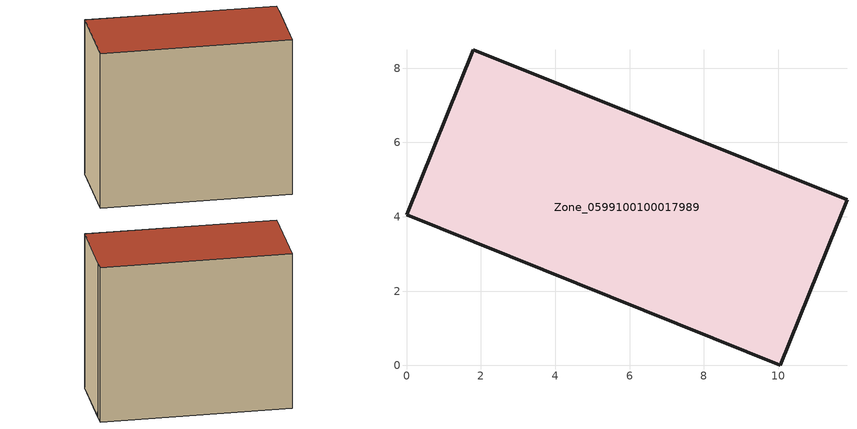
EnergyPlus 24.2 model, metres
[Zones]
Zone_0599100100017989
 floor ground (C_G): 1.79,8.5 11.85,4.45 11.63,3.89 11.58,3.8 10.06,0 0,4.05 z0
 wall outside (C_F): 11.85,4.45 1.79,8.5 0,4.05 10.06,0 11.58,3.8 11.63,3.89 11.85,4.45 z0:9.35
 roof outside (C_R): 10.06,0 11.58,3.8 11.63,3.89 11.85,4.45 1.79,8.5 0,4.05 z9.35
[BUILDING]
Pand.0599100100017989: North Axis=0; Terrain=City; Loads Convergence Tolerance Value=0.04; Temperature Convergence Tolerance Value=0.4; Solar Distribution=FullExterior; Maximum Number of Warmup Days=25; Minimum Number of Warmup Days=1
[Site:Location]
Rotterdam.The.Hague.AP_ZH_NLD Design_Conditions: Latitude=51.96; Longitude=4.45; Time Zone=1; Elevation=-4.5
[SITE:GROUNDTEMPERATURE:BUILDINGSURFACE]
18, 18, 18, 18, 18, 18, 18, 18, 18, 18, 18, 18
[MATERIAL] Thermal Absorptance=0.9; Solar Absorptance=0.7; Visible Absorptance=0.7
Name | Roughness | Thickness | Conductivity | Density | Specific Heat
G.TI.2015-2018 | MediumSmooth | 0.15 | 0.0428571 | 540 | 1210
F.TI.2015-2018 | Rough | 0.3 | 0.0666667 | 1920 | 840
R.TI.2015-2018 | MediumRough | 0.2 | 0.0333333 | 1500 | 1000
[CONSTRUCTION]
C_G: G.TI.2015-2018
C_F: F.TI.2015-2018
C_R: R.TI.2015-2018
[ZONE]
Zone_0599100100017989: Type=1; Multiplier=1; Ceiling Height=Autocalculate; Volume=Autocalculate; Floor Area=autocalculate; Part of Total Floor Area=Yes
[ZONEINFILTRATION:DESIGNFLOWRATE]
Infil_Zone_0599100100017989: Zone or ZoneList or Space or SpaceList=Zone_0599100100017989; Schedule=AlwaysOn; Design Flow Rate Calculation Method=Flow/Area; Flow Rate per Floor Area=0.0015; Constant Term Coefficient=1; Temperature Term Coefficient=0; Velocity Term Coefficient=0; Velocity Squared Term Coefficient=0
[HVACTEMPLATE:ZONE:IDEALLOADSAIRSYSTEM]
Zone_0599100100017989: Maximum Heating Supply Air Temperature=50; Minimum Cooling Supply Air Temperature=13; Maximum Heating Supply Air Humidity Ratio=0.0156; Minimum Cooling Supply Air Humidity Ratio=0.0077; Heating Limit=NoLimit; Cooling Limit=NoLimit; Dehumidification Control Type=ConstantSensibleHeatRatio; Cooling Sensible Heat Ratio=0.7; Dehumidification Setpoint=60; Humidification Control Type=None; Humidification Setpoint=30; Outdoor Air Method=None; Outdoor Air Flow Rate per Person=0.00944; Outdoor Air Flow Rate per Zone Floor Area=0; Outdoor Air Flow Rate per Zone=0; Demand Controlled Ventilation Type=None; Outdoor Air Economizer Type=NoEconomizer; Heat Recovery Type=None; Sensible Heat Recovery Effectiveness=0.7; Latent Heat Recovery Effectiveness=0.65
[ZONECONTROL:THERMOSTAT]
ThermostatControl_Zone_0599100100017989: Zone or ZoneList=Zone_0599100100017989; Control Type Schedule=DualSetpointControlType; Control 1=Thermostat_Zone_0599100100017989; Temperature Difference Between Cutout And Setpoint=0
[THERMOSTATSETPOINT:DUALSETPOINT]
Thermostat_Zone_0599100100017989: Heating Setpoint Temperature Schedule=HeatingSetpoint_Zone_0599100100017989; Cooling Setpoint Temperature Schedule=CoolingSetpoint_Zone_0599100100017989
[SCHEDULE:COMPACT]
HeatingSetpoint_Zone_0599100100017989: Through: 12/31, For: AllDays, Until: 24:00, 21
CoolingSetpoint_Zone_0599100100017989: Through: 12/31, For: AllDays, Until: 24:00, 24
DualSetpointControlType: Through: 12/31, For: AllDays, Until: 24:00, 4
AlwaysOn: Through: 12/31, For: AllDays, Until: 24:00, 1
